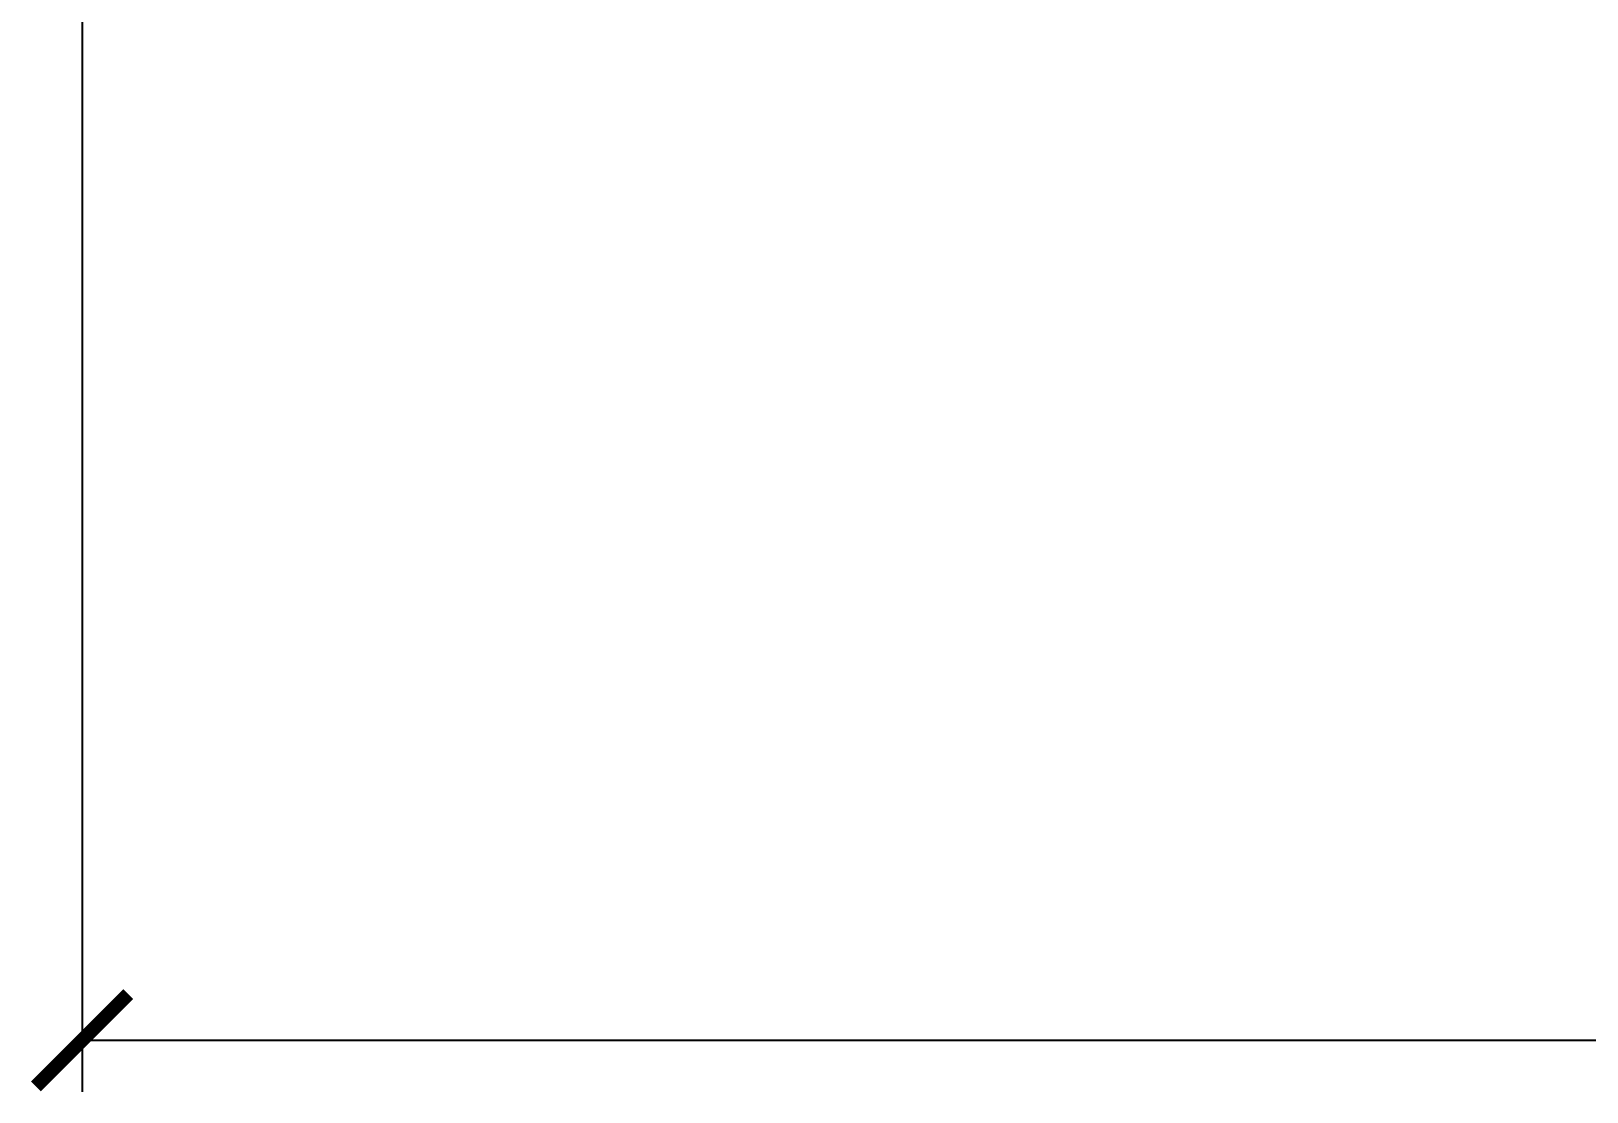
# Model space of a CAD drawing. Header units: millimetres. Extents: x -52000 to 54854, y -52000 to 53750.
# Drawn here: x -34346 to -23800, y -28480 to -21291 of the extents above; entities that cross this region are included whole.
import ezdxf

# ---------------------------------------------------------------- set-up
doc = ezdxf.new("R2010")
doc.units = ezdxf.units.MM
doc.layers.add('D-STR-DIM', color=7, linetype='Continuous', lineweight=13)
doc.styles.add('OpenSansCondensed-Light', font='OpenSansCondensed-Light.ttf')
doc.styles.add('TOWER_UNICODE', font='Arial Unicode.ttf')
doc.dimstyles.new('EZDXF', dxfattribs={"dimtxt": 0.25, "dimasz": 0.175, "dimexe": 0.375, "dimexo": 0.125, "dimgap": 0.1, "dimtad": 1, "dimlfac": 100, "dimzin": 12, "dimdsep": 46, "dimtxsty": 'OpenSansCondensed-Light', "dimblk": 'ARCHTICK', "dimcen": 2.5, "dimazin": 3, "dimtfac": 0.5, "dimtmove": 2, "dimatfit": 3})

# ---------------------------------------------------------------- blocks, each defined once
blk = doc.blocks.new('_ARCHTICK')
at = {"color": 0, "linetype": 'BYBLOCK', "const_width": 0.15}
blk.add_lwpolyline([(-0.5, -0.5), (0.5, 0.5)], dxfattribs=at)

msp = doc.modelspace()

# ---------------------------------------------------------------- dimensions: what is measured, and where the dimension line sits
at = {"layer": 'D-STR-DIM'}
msp.add_linear_dim(base=(-34000, -28129.9), p1=(-34000, -19629.9), p2=(34000, -19629.9), dimstyle='EZDXF', override={"dimtxt": 1400, "dimasz": 625, "dimexe": 350, "dimexo": 300, "dimgap": 350, "dimtad": 1, "dimdec": 0, "dimlfac": 1, "dimlunit": 2, "dimtxsty": 'TOWER_UNICODE', "dimclrd": 7, "dimclre": 7, "dimclrt": 7}, dxfattribs=at).render()

doc.saveas('drawing.dxf')
